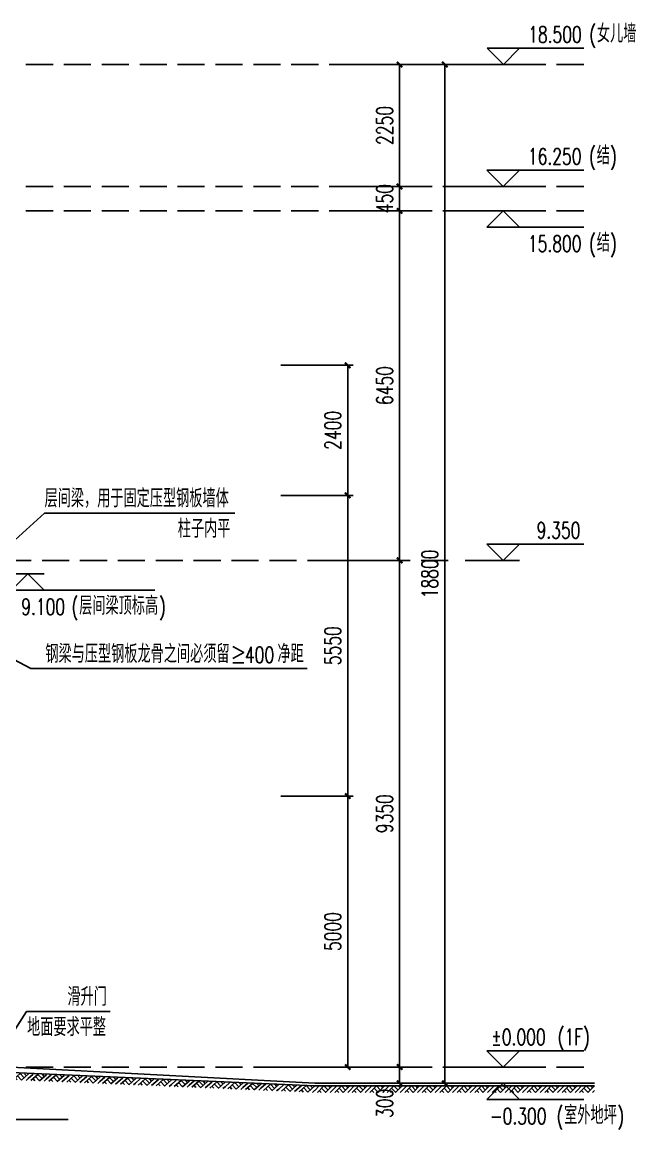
# Model space of a CAD drawing. Extents: x -1899985 to -450366, y 556196 to 2151267.
# Drawn here: x -600522 to -589189, y 567080 to 587539 of the extents above; entities that cross this region are included whole.
import ezdxf

# ---------------------------------------------------------------- set-up
doc = ezdxf.new("R2010")
doc.units = 0
doc.header["$LTSCALE"] = 1000
doc.header["$MEASUREMENT"] = 0
doc.linetypes.add('__DASH', pattern=[0.35, 0.25, -0.1])
doc.linetypes.add('DOTE', pattern=[2.42, 2, -0.2, 0.02, -0.2])
doc.layers.get('Defpoints').update_dxf_attribs({"color": 210})
for name, color, linetype in [('A-AXIS-D', 1, 'Continuous'), ('A-AXIS-DOTE', 14, 'DOTE'), ('A-AXIS-DP', 126, 'Continuous'), ('A-AXIS-SYMB', 3, 'Continuous'), ('A-HATCH-2', 251, 'Continuous'), ('AS-WALL', 40, 'Continuous'), ('DIM_ELEV', 3, 'Continuous'), ('PUB_TEXT', 7, 'Continuous')]:
    doc.layers.add(name, color=color, linetype=linetype)
doc.layers.add('A-加建区域', color=47, linetype='Continuous', plot=False)
doc.styles.add('_TCH_DIM', font='SIMPLEX', dxfattribs={"bigfont": 'GBCBIG'})
doc.styles.add('_TCH_DIM_T3', font='SIMPLEX', dxfattribs={"width": 0.705882, "bigfont": 'GBCBIG'})
doc.dimstyles.new('_TCH_ARCH&&100', dxfattribs={"dimtxt": 297.5, "dimasz": 100, "dimexe": 100, "dimexo": 100, "dimgap": 126.25, "dimtad": 1, "dimdec": 0, "dimzin": 0, "dimdsep": 46, "dimtxsty": '_TCH_DIM_T3', "dimblk": 'ARCHTICK', "dimcen": 0.09, "dimclrt": 7, "dimazin": 2, "dimtfac": 1, "dimtdec": 0, "dimtix": 1, "dimtmove": 2, "dimatfit": 3, "dimfxl": 0, "dimtolj": 1, "dimtzin": 0, "dimarcsym": 0})

# ---------------------------------------------------------------- blocks, each defined once
blk = doc.blocks.new('_ArchTick')
at = {"color": 0, "linetype": 'ByBlock', "const_width": 0.4}
blk.add_lwpolyline([(-0.5, -0.5), (0.5, 0.5)], dxfattribs=at)
blk = doc.blocks.new('*D381')
at = {"layer": 'A-AXIS-DP', "color": 0, "lineweight": -2}
for p, q in [((-595743, 573257), (-594410, 573257)), ((-594510, 568257), (-594510, 573257)), ((-595743, 568257), (-594410, 568257))]:
    blk.add_line(p, q, dxfattribs=at)
at = {"layer": 'Defpoints', "color": 0}
for p in [(-595843, 573257), (-594510, 573257), (-595843, 568257)]:
    blk.add_point(p, dxfattribs=at)
at = {"layer": 'A-AXIS-DP', "color": 0, "lineweight": -2, "xscale": 100, "yscale": 100, "zscale": 100}
for p, rotation in [((-594510, 573257), 90), ((-594510, 568257), 270)]:
    blk.add_blockref('_ArchTick', p, dxfattribs=dict(at, rotation=rotation))
at = {"layer": 'A-AXIS-DP', "color": 7, "insert": (-594785, 570757), "char_height": 297.5, "attachment_point": 5, "rotation": 90, "style": '_TCH_DIM_T3'}
blk.add_mtext('\\A1;5000', dxfattribs=at)
blk = doc.blocks.new('*D382')
at = {"layer": 'A-AXIS-DP', "color": 0, "lineweight": -2}
for p, q in [((-595743, 578807), (-594410, 578807)), ((-594510, 573257), (-594510, 578807)), ((-595743, 573257), (-594410, 573257))]:
    blk.add_line(p, q, dxfattribs=at)
at = {"layer": 'Defpoints', "color": 0}
for p in [(-595843, 578807), (-594510, 578807), (-595843, 573257)]:
    blk.add_point(p, dxfattribs=at)
at = {"layer": 'A-AXIS-DP', "color": 0, "lineweight": -2, "xscale": 100, "yscale": 100, "zscale": 100}
for p, rotation in [((-594510, 578807), 90), ((-594510, 573257), 270)]:
    blk.add_blockref('_ArchTick', p, dxfattribs=dict(at, rotation=rotation))
at = {"layer": 'A-AXIS-DP', "color": 7, "insert": (-594785, 576032), "char_height": 297.5, "attachment_point": 5, "rotation": 90, "style": '_TCH_DIM_T3'}
blk.add_mtext('\\A1;5550', dxfattribs=at)
blk = doc.blocks.new('*D383')
at = {"layer": 'A-AXIS-DP', "color": 0, "lineweight": -2}
for p, q in [((-595743, 581207), (-594410, 581207)), ((-594510, 578807), (-594510, 581207)), ((-595743, 578807), (-594410, 578807))]:
    blk.add_line(p, q, dxfattribs=at)
at = {"layer": 'Defpoints', "color": 0}
for p in [(-595843, 581207), (-594510, 581207), (-595843, 578807)]:
    blk.add_point(p, dxfattribs=at)
at = {"layer": 'A-AXIS-DP', "color": 0, "lineweight": -2, "xscale": 100, "yscale": 100, "zscale": 100}
for p, rotation in [((-594510, 581207), 90), ((-594510, 578807), 270)]:
    blk.add_blockref('_ArchTick', p, dxfattribs=dict(at, rotation=rotation))
at = {"layer": 'A-AXIS-DP', "color": 7, "insert": (-594785, 580007), "char_height": 297.5, "attachment_point": 5, "rotation": 90, "style": '_TCH_DIM_T3'}
blk.add_mtext('\\A1;2400', dxfattribs=at)
blk = doc.blocks.new('*D384')
at = {"layer": 'A-AXIS-D', "color": 0, "lineweight": -2}
for p, q in [((-593950, 586757), (-592617, 586757)), ((-592717, 567957), (-592717, 586757)), ((-593950, 567957), (-592617, 567957))]:
    blk.add_line(p, q, dxfattribs=at)
at = {"layer": 'Defpoints', "color": 0}
for p in [(-594050, 586757), (-592717, 586757), (-594050, 567957)]:
    blk.add_point(p, dxfattribs=at)
at = {"layer": 'A-AXIS-D', "color": 0, "lineweight": -2, "xscale": 100, "yscale": 100, "zscale": 100}
for p, rotation in [((-592717, 586757), 90), ((-592717, 567957), 270)]:
    blk.add_blockref('_ArchTick', p, dxfattribs=dict(at, rotation=rotation))
at = {"layer": 'A-AXIS-D', "color": 7, "insert": (-592992, 577357), "char_height": 297.5, "attachment_point": 5, "rotation": 90, "style": '_TCH_DIM_T3'}
blk.add_mtext('\\A1;18800', dxfattribs=at)
blk = doc.blocks.new('*D385')
at = {"layer": 'A-AXIS-D', "color": 0, "lineweight": -2}
for p, q in [((-594785, 568257), (-593452, 568257)), ((-593552, 567957), (-593552, 568257)), ((-594785, 567957), (-593452, 567957))]:
    blk.add_line(p, q, dxfattribs=at)
at = {"layer": 'Defpoints', "color": 0}
for p in [(-594885, 568257), (-593552, 568257), (-594885, 567957)]:
    blk.add_point(p, dxfattribs=at)
at = {"layer": 'A-AXIS-D', "color": 0, "lineweight": -2, "xscale": 100, "yscale": 100, "zscale": 100}
for p, rotation in [((-593552, 568257), 90), ((-593552, 567957), 270)]:
    blk.add_blockref('_ArchTick', p, dxfattribs=dict(at, rotation=rotation))
at = {"layer": 'A-AXIS-D', "color": 7, "insert": (-593827, 567587), "char_height": 297.5, "attachment_point": 5, "rotation": 90, "style": '_TCH_DIM_T3'}
blk.add_mtext('\\A1;300', dxfattribs=at)
blk = doc.blocks.new('*D386')
at = {"layer": 'A-AXIS-D', "color": 0, "lineweight": -2}
for p, q in [((-594785, 577607), (-593452, 577607)), ((-593552, 568257), (-593552, 577607)), ((-594785, 568257), (-593452, 568257))]:
    blk.add_line(p, q, dxfattribs=at)
at = {"layer": 'Defpoints', "color": 0}
for p in [(-594885, 577607), (-593552, 577607), (-594885, 568257)]:
    blk.add_point(p, dxfattribs=at)
at = {"layer": 'A-AXIS-D', "color": 0, "lineweight": -2, "xscale": 100, "yscale": 100, "zscale": 100}
for p, rotation in [((-593552, 577607), 90), ((-593552, 568257), 270)]:
    blk.add_blockref('_ArchTick', p, dxfattribs=dict(at, rotation=rotation))
at = {"layer": 'A-AXIS-D', "color": 7, "insert": (-593827, 572932), "char_height": 297.5, "attachment_point": 5, "rotation": 90, "style": '_TCH_DIM_T3'}
blk.add_mtext('\\A1;9350', dxfattribs=at)
blk = doc.blocks.new('*D387')
at = {"layer": 'A-AXIS-D', "color": 0, "lineweight": -2}
for p, q in [((-594785, 584057), (-593452, 584057)), ((-593552, 577607), (-593552, 584057)), ((-594785, 577607), (-593452, 577607))]:
    blk.add_line(p, q, dxfattribs=at)
at = {"layer": 'Defpoints', "color": 0}
for p in [(-594885, 584057), (-593552, 584057), (-594885, 577607)]:
    blk.add_point(p, dxfattribs=at)
at = {"layer": 'A-AXIS-D', "color": 0, "lineweight": -2, "xscale": 100, "yscale": 100, "zscale": 100}
for p, rotation in [((-593552, 584057), 90), ((-593552, 577607), 270)]:
    blk.add_blockref('_ArchTick', p, dxfattribs=dict(at, rotation=rotation))
at = {"layer": 'A-AXIS-D', "color": 7, "insert": (-593827, 580832), "char_height": 297.5, "attachment_point": 5, "rotation": 90, "style": '_TCH_DIM_T3'}
blk.add_mtext('\\A1;6450', dxfattribs=at)
blk = doc.blocks.new('*D388')
at = {"layer": 'A-AXIS-D', "color": 0, "lineweight": -2}
for p, q in [((-593552, 584507), (-593552, 584607)), ((-594785, 584507), (-593452, 584507)), ((-593552, 584057), (-593552, 584507)), ((-594785, 584057), (-593452, 584057)), ((-593552, 584057), (-593552, 583957))]:
    blk.add_line(p, q, dxfattribs=at)
at = {"layer": 'Defpoints', "color": 0}
for p in [(-594885, 584507), (-593552, 584507), (-594885, 584057)]:
    blk.add_point(p, dxfattribs=at)
at = {"layer": 'A-AXIS-D', "color": 0, "lineweight": -2, "xscale": 100, "yscale": 100, "zscale": 100}
for p, rotation in [((-593552, 584507), 270), ((-593552, 584057), 90)]:
    blk.add_blockref('_ArchTick', p, dxfattribs=dict(at, rotation=rotation))
at = {"layer": 'A-AXIS-D', "color": 7, "insert": (-593827, 584282), "char_height": 297.5, "attachment_point": 5, "rotation": 90, "style": '_TCH_DIM_T3'}
blk.add_mtext('\\A1;450', dxfattribs=at)
blk = doc.blocks.new('*D389')
at = {"layer": 'A-AXIS-D', "color": 0, "lineweight": -2}
for p, q in [((-594785, 586757), (-593452, 586757)), ((-593552, 584507), (-593552, 586757)), ((-594785, 584507), (-593452, 584507))]:
    blk.add_line(p, q, dxfattribs=at)
at = {"layer": 'Defpoints', "color": 0}
for p in [(-594885, 586757), (-593552, 586757), (-594885, 584507)]:
    blk.add_point(p, dxfattribs=at)
at = {"layer": 'A-AXIS-D', "color": 0, "lineweight": -2, "xscale": 100, "yscale": 100, "zscale": 100}
for p, rotation in [((-593552, 586757), 90), ((-593552, 584507), 270)]:
    blk.add_blockref('_ArchTick', p, dxfattribs=dict(at, rotation=rotation))
at = {"layer": 'A-AXIS-D', "color": 7, "insert": (-593827, 585632), "char_height": 297.5, "attachment_point": 5, "rotation": 90, "style": '_TCH_DIM_T3'}
blk.add_mtext('\\A1;2250', dxfattribs=at)
blk = doc.blocks.new('$LinePat$素土夯实')
at = {"color": 0}
for p, q in [((0, -210), (210, 0)), ((120, -300), (420, 0)), ((420, 0), (608, -188)), ((495, -300), (795, 0)), ((615, 0), (705, -90)), ((210, -210), (300, -300)), ((315, -105), (502, -293)), ((705, -300), (795, -210))]:
    blk.add_line(p, q, dxfattribs=at)

msp = doc.modelspace()

# ---------------------------------------------------------------- linework, layer by layer
at = {"layer": 'A-AXIS-DOTE', "linetype": '__DASH', "ltscale": 2}
for p, q in [((-590152, 586757.5), (-684013.9, 586757.5)), ((-590152, 584507.5), (-684013.9, 584507.5)), ((-590152, 584057.5), (-684013.9, 584057.5)), ((-590152, 568257.5), (-684013.9, 568257.5))]:
    msp.add_line(p, q, dxfattribs=at)
at = {"layer": 'A-AXIS-SYMB'}
for p, q in [((-601670, 577066), (-600107.5, 578479.4)), ((-600107.5, 578479.4), (-596597.2, 578479.4)), ((-601295, 576103.2), (-600360.2, 575609.1)), ((-600360.2, 575609.1), (-595256.2, 575609.1)), ((-601089.3, 568267.8), (-600439.4, 569282.3)), ((-600439.4, 569282.3), (-598897.1, 569282.3))]:
    msp.add_line(p, q, dxfattribs=at)
msp.add_lwpolyline([(-676403.6, 567290), (-638150.7, 567290), (-638074.2, 567500), (-638000.2, 567080), (-637925.7, 567290), (-599672.7, 567290)], dxfattribs=at)
at = {"layer": 'A-加建区域', "linetype": '__DASH', "ltscale": 2}
msp.add_line((-592655, 577607.5), (-684013.9, 577607.5), dxfattribs=at)
at = {"layer": 'AS-WALL'}
msp.add_line((-600720, 568257.5), (-595117, 567957.5), dxfattribs=at)
for points in [[(-589952, 567907.5), (-595119.5, 567907.5), (-600720, 568157.7)], [(-589952, 567957.5), (-595117, 567957.5)]]:
    msp.add_lwpolyline(points, dxfattribs=at)
at = {"layer": 'DIM_ELEV'}
for p, q in [((-591635.7, 586757.5), (-591935.7, 587057.5)), ((-591935.7, 587057.5), (-590147.7, 587057.5)), ((-591635.7, 586757.5), (-591335.7, 587057.5)), ((-592335.7, 586757.5), (-591335.7, 586757.5)), ((-591640, 584507.5), (-591940, 584807.5)), ((-591940, 584807.5), (-590152, 584807.5)), ((-591640, 584507.5), (-591340, 584807.5)), ((-592340, 584507.5), (-591340, 584507.5)), ((-592340, 584057.5), (-591340, 584057.5)), ((-591640, 584057.5), (-591940, 583757.5)), ((-591640, 584057.5), (-591340, 583757.5)), ((-591940, 583757.5), (-590152, 583757.5)), ((-591640, 577607.5), (-591940, 577907.5)), ((-591940, 577907.5), (-590152, 577907.5)), ((-591640, 577607.5), (-591340, 577907.5)), ((-592340, 577607.5), (-591340, 577607.5)), ((-601417.5, 577357.5), (-600116.4, 577357.5)), ((-600416.4, 577357.5), (-600716.4, 577057.5)), ((-600416.4, 577357.5), (-600116.4, 577057.5)), ((-600716.4, 577057.5), (-598074.1, 577057.5)), ((-591640, 568257.5), (-591940, 568557.5)), ((-591940, 568557.5), (-590152, 568557.5)), ((-591640, 568257.5), (-591340, 568557.5)), ((-592340, 568257.5), (-591340, 568257.5)), ((-592340, 567957.5), (-591340, 567957.5)), ((-591640, 567957.5), (-591940, 567657.5)), ((-591640, 567957.5), (-591340, 567657.5)), ((-591940, 567657.5), (-590152, 567657.5))]:
    msp.add_line(p, q, dxfattribs=at)

# ---------------------------------------------------------------- block references
at = {"layer": 'A-HATCH-2', "xscale": 0.4159052384306443, "yscale": 0.4, "zscale": 0.4, "rotation": 357.5925547705154}
for p in [(-600735.5, 568143.6), (-600405.2, 568129.7), (-600074.8, 568115.8), (-599744.5, 568101.9), (-599414.1, 568088), (-599083.7, 568074.1), (-598753.4, 568060.2), (-598423, 568046.3), (-598092.7, 568032.5), (-597762.3, 568018.6), (-597432, 568004.7), (-597101.6, 567990.8), (-596771.3, 567976.9), (-596440.9, 567963), (-596110.6, 567949.1), (-595780.2, 567935.2), (-595449.9, 567921.3)]:
    msp.add_blockref('$LinePat$素土夯实', p, dxfattribs=at)
at = {"layer": 'A-HATCH-2', "xscale": 0.4062495113315296, "yscale": 0.4, "zscale": 0.4}
for p in [(-595119.5, 567907.5), (-594796.5, 567907.5), (-594473.6, 567907.5), (-594150.6, 567907.5), (-593827.6, 567907.5), (-593504.7, 567907.5), (-593181.7, 567907.5), (-592858.7, 567907.5), (-592535.8, 567907.5), (-592212.8, 567907.5), (-591889.8, 567907.5), (-591566.9, 567907.5), (-591243.9, 567907.5), (-590920.9, 567907.5), (-590598, 567907.5), (-590275, 567907.5)]:
    msp.add_blockref('$LinePat$素土夯实', p, dxfattribs=at)

# ---------------------------------------------------------------- texts
at = {"layer": 'PUB_TEXT', "style": '_TCH_DIM', "width": 0.705882}
for s, p in [('18.500', (-591177.7, 587162.5)), ('(', (-590047.7, 587162.5)), ('16.250', (-591182, 584912.5)), ('(', (-590052, 584912.5)), (')', (-589666.3, 584912.5)), ('15.800', (-591182, 583302.5)), ('(', (-590052, 583302.5)), (')', (-589666.3, 583302.5)), ('9.350', (-591022, 578012.5)), ('(', (-599609.6, 576602.5)), (')', (-597995.2, 576602.5)), ('9.100', (-600539.6, 576602.5)), ('400', (-596408, 575714.1)), ('(1F)', (-590632, 568662.5)), ('%%P0.000', (-591862, 568662.5)), ('(', (-590652, 567202.5)), (')', (-589529, 567202.5)), ('-0.300', (-591882, 567202.5))]:
    msp.add_text(s, height=297.5, dxfattribs=at).set_placement(p)
at = {"layer": 'PUB_TEXT', "style": '_TCH_DIM'}
for s, height, p in [('女儿墙', 337.59, (-589907.7, 587162.5)), ('结', 337.6, (-589912, 584912.5)), ('结', 337.6, (-589912, 583302.5)), ('层间梁，用于固定压型钢板墙体', 337.589, (-600109.1, 578584.4)), ('柱子内平', 337.59, (-597647.9, 578024.4)), ('层间梁顶标高', 337.59, (-599469.6, 576602.5)), ('钢梁与压型钢板龙骨之间必须留≥', 337.589, (-600094.2, 575714.1)), ('净距', 337.59, (-595808, 575714.1)), ('滑升门', 337.59, (-599687.2, 569387.3)), ('地面要求平整', 337.59, (-600431.9, 568827.3)), ('室外地坪', 337.59, (-590512, 567202.5))]:
    msp.add_text(s, height=height, dxfattribs=at).set_placement(p)

# ---------------------------------------------------------------- dimensions: what is measured, and where the dimension line sits
at = {"layer": 'A-AXIS-D'}
for p1, p2, picture, middle in [((-594885, 584507.5), (-594885, 586757.5), '*D389', (-593826.7, 585632.5)), ((-594050, 567957.5), (-594050, 586757.5), '*D384', (-592991.7, 577357.5)), ((-594885, 584057.5), (-594885, 584507.5), '*D388', (-593826.7, 584282.5)), ((-594885, 577607.5), (-594885, 584057.5), '*D387', (-593826.7, 580832.5)), ((-594885, 568257.5), (-594885, 577607.5), '*D386', (-593826.7, 572932.5))]:
    dim = msp.add_aligned_dim(p1=p1, p2=p2, distance=-1333.3, dimstyle='_TCH_ARCH&&100', dxfattribs=at)
    dim.commit()
    dim.dimension.update_dxf_attribs({"geometry": picture, "text_midpoint": middle})
dim = msp.add_linear_dim(base=(-593551.7, 568257.5), p1=(-594885, 567957.5), p2=(-594885, 568257.5), angle=90, dimstyle='_TCH_ARCH&&100', dxfattribs=at)
dim.commit()
dim.dimension.update_dxf_attribs({"geometry": '*D385', "text_midpoint": (-593826.7, 567587.5), "dimtype": 129})
at = {"layer": 'A-AXIS-DP'}
for p1, p2, picture, middle in [((-595842.9, 578807.5), (-595842.9, 581207.5), '*D383', (-594784.6, 580007.5)), ((-595842.9, 573257.5), (-595842.9, 578807.5), '*D382', (-594784.6, 576032.5)), ((-595842.9, 568257.5), (-595842.9, 573257.5), '*D381', (-594784.6, 570757.5))]:
    dim = msp.add_aligned_dim(p1=p1, p2=p2, distance=-1333.3, dimstyle='_TCH_ARCH&&100', dxfattribs=at)
    dim.commit()
    dim.dimension.update_dxf_attribs({"geometry": picture, "text_midpoint": middle})

doc.saveas('drawing.dxf')
